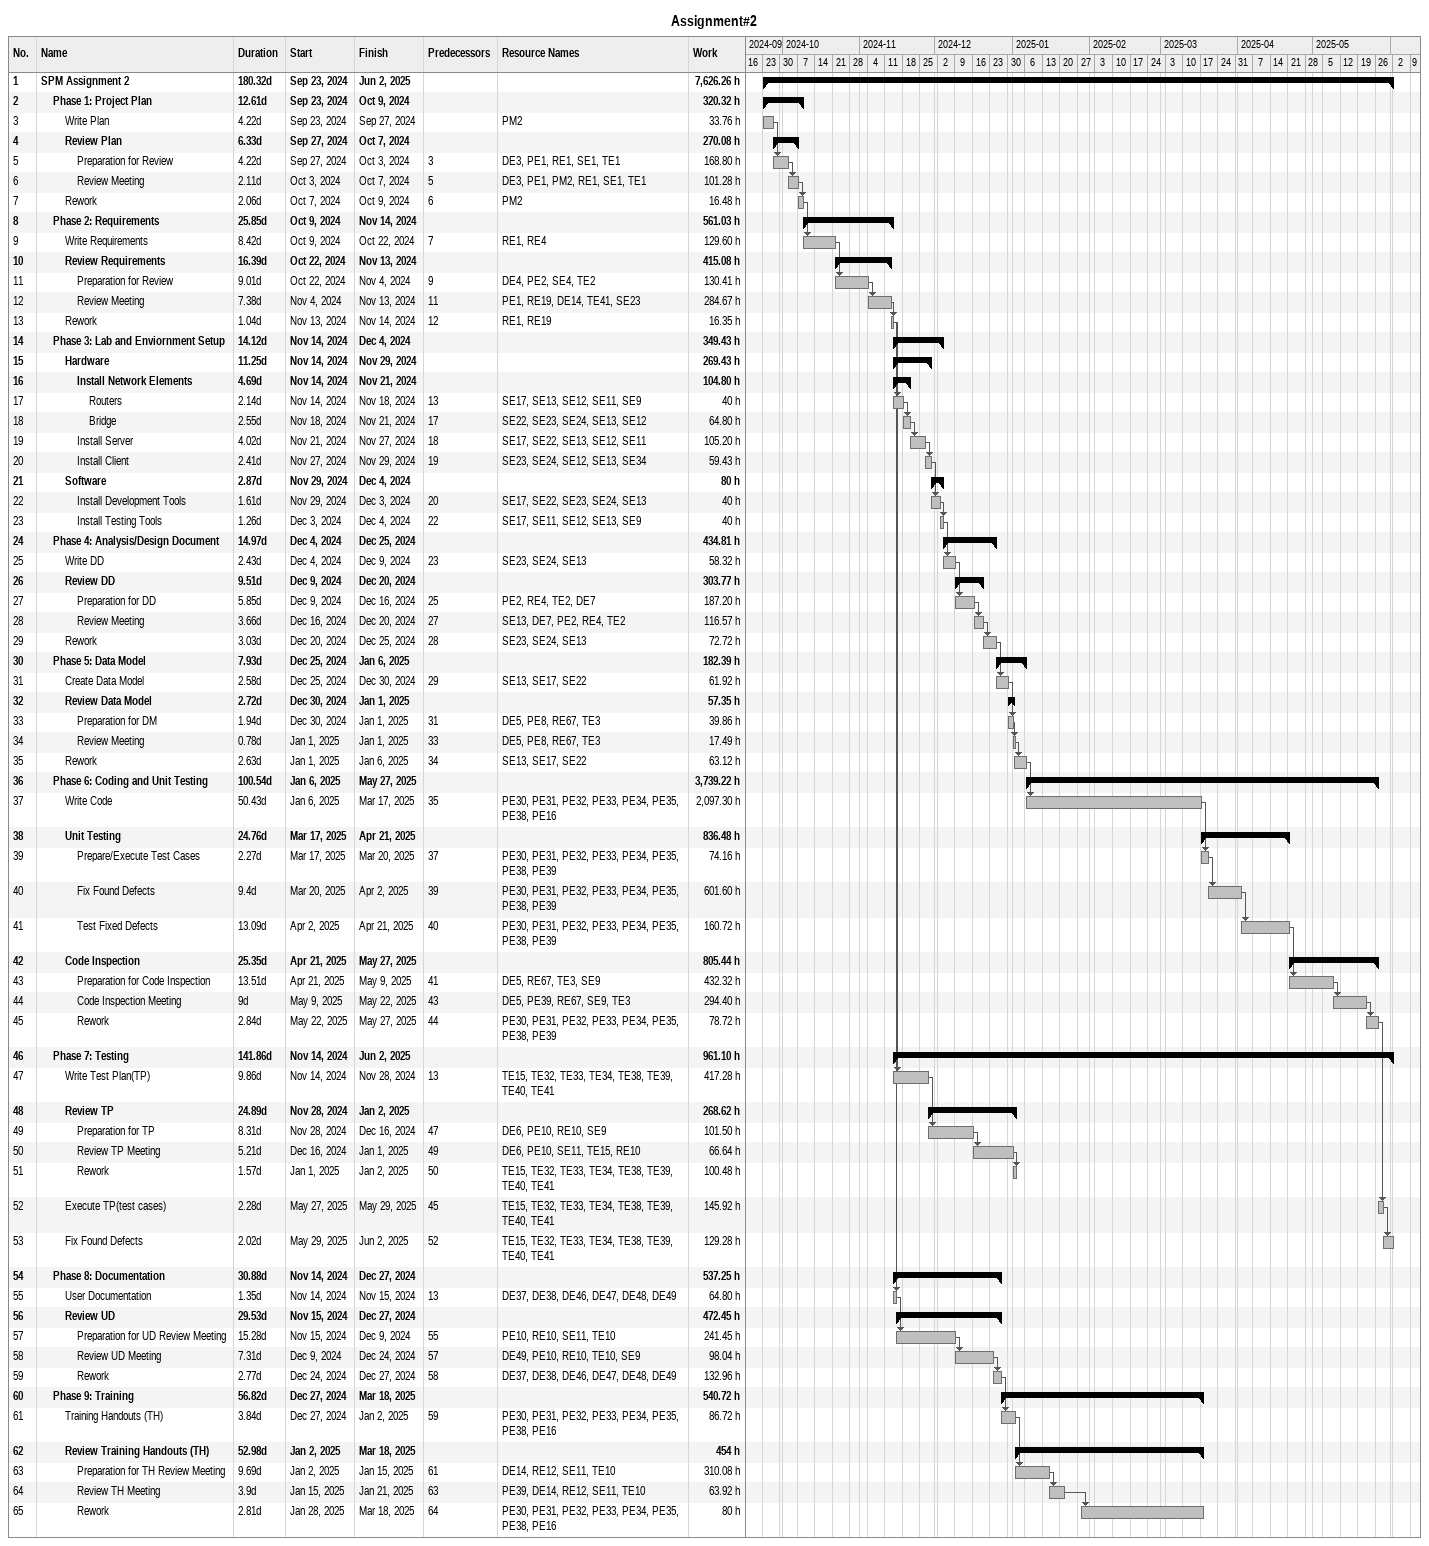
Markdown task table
Assignment#2

| ID | Level | Task | Duration | Start | Finish | Predecessors | Resources | Work (h) |
|---|---|---|---|---|---|---|---|---|
| 1 | 1 | **SPM Assignment 2** | 180.32d | 2024-09-23 | 2025-06-02 |  |  | 7626.26 |
| 2 | 2 | **Phase 1: Project Plan** | 12.61d | 2024-09-23 | 2024-10-09 |  |  | 320.32 |
| 3 | 3 | Write Plan | 4.22d | 2024-09-23 | 2024-09-27 |  | PM2 | 33.76 |
| 4 | 3 | **Review Plan** | 6.33d | 2024-09-27 | 2024-10-07 |  |  | 270.08 |
| 5 | 4 | Preparation for Review | 4.22d | 2024-09-27 | 2024-10-03 | 3 | DE3, PE1, RE1, SE1, TE1 | 168.80 |
| 6 | 4 | Review Meeting | 2.11d | 2024-10-03 | 2024-10-07 | 5 | DE3, PE1, PM2, RE1, SE1, TE1 | 101.28 |
| 7 | 3 | Rework | 2.06d | 2024-10-07 | 2024-10-09 | 6 | PM2 | 16.48 |
| 8 | 2 | **Phase 2: Requirements** | 25.85d | 2024-10-09 | 2024-11-14 |  |  | 561.03 |
| 9 | 3 | Write Requirements | 8.42d | 2024-10-09 | 2024-10-22 | 7 | RE1, RE4 | 129.60 |
| 10 | 3 | **Review Requirements** | 16.39d | 2024-10-22 | 2024-11-13 |  |  | 415.08 |
| 11 | 4 | Preparation for Review | 9.01d | 2024-10-22 | 2024-11-04 | 9 | DE4, PE2, SE4, TE2 | 130.41 |
| 12 | 4 | Review Meeting | 7.38d | 2024-11-04 | 2024-11-13 | 11 | PE1, RE19, DE14, TE41, SE23 | 284.67 |
| 13 | 3 | Rework | 1.04d | 2024-11-13 | 2024-11-14 | 12 | RE1, RE19 | 16.35 |
| 14 | 2 | **Phase 3: Lab and Enviornment Setup** | 14.12d | 2024-11-14 | 2024-12-04 |  |  | 349.43 |
| 15 | 3 | **Hardware** | 11.25d | 2024-11-14 | 2024-11-29 |  |  | 269.43 |
| 16 | 4 | **Install Network Elements** | 4.69d | 2024-11-14 | 2024-11-21 |  |  | 104.80 |
| 17 | 5 | Routers | 2.14d | 2024-11-14 | 2024-11-18 | 13 | SE17, SE13, SE12, SE11, SE9 | 40 |
| 18 | 5 | Bridge | 2.55d | 2024-11-18 | 2024-11-21 | 17 | SE22, SE23, SE24, SE13, SE12 | 64.80 |
| 19 | 4 | Install Server | 4.02d | 2024-11-21 | 2024-11-27 | 18 | SE17, SE22, SE13, SE12, SE11 | 105.20 |
| 20 | 4 | Install Client | 2.41d | 2024-11-27 | 2024-11-29 | 19 | SE23, SE24, SE12, SE13, SE34 | 59.43 |
| 21 | 3 | **Software** | 2.87d | 2024-11-29 | 2024-12-04 |  |  | 80 |
| 22 | 4 | Install Development Tools | 1.61d | 2024-11-29 | 2024-12-03 | 20 | SE17, SE22, SE23, SE24, SE13 | 40 |
| 23 | 4 | Install Testing Tools | 1.26d | 2024-12-03 | 2024-12-04 | 22 | SE17, SE11, SE12, SE13, SE9 | 40 |
| 24 | 2 | **Phase 4: Analysis/Design Document** | 14.97d | 2024-12-04 | 2024-12-25 |  |  | 434.81 |
| 25 | 3 | Write DD | 2.43d | 2024-12-04 | 2024-12-09 | 23 | SE23, SE24, SE13 | 58.32 |
| 26 | 3 | **Review DD** | 9.51d | 2024-12-09 | 2024-12-20 |  |  | 303.77 |
| 27 | 4 | Preparation for DD | 5.85d | 2024-12-09 | 2024-12-16 | 25 | PE2, RE4, TE2, DE7 | 187.20 |
| 28 | 4 | Review Meeting | 3.66d | 2024-12-16 | 2024-12-20 | 27 | SE13, DE7, PE2, RE4, TE2 | 116.57 |
| 29 | 3 | Rework | 3.03d | 2024-12-20 | 2024-12-25 | 28 | SE23, SE24, SE13 | 72.72 |
| 30 | 2 | **Phase 5: Data Model** | 7.93d | 2024-12-25 | 2025-01-06 |  |  | 182.39 |
| 31 | 3 | Create Data Model | 2.58d | 2024-12-25 | 2024-12-30 | 29 | SE13, SE17, SE22 | 61.92 |
| 32 | 3 | **Review Data Model** | 2.72d | 2024-12-30 | 2025-01-01 |  |  | 57.35 |
| 33 | 4 | Preparation for DM | 1.94d | 2024-12-30 | 2025-01-01 | 31 | DE5, PE8, RE67, TE3 | 39.86 |
| 34 | 4 | Review Meeting | 0.78d | 2025-01-01 | 2025-01-01 | 33 | DE5, PE8, RE67, TE3 | 17.49 |
| 35 | 3 | Rework | 2.63d | 2025-01-01 | 2025-01-06 | 34 | SE13, SE17, SE22 | 63.12 |
| 36 | 2 | **Phase 6: Coding and Unit Testing** | 100.54d | 2025-01-06 | 2025-05-27 |  |  | 3739.22 |
| 37 | 3 | Write Code | 50.43d | 2025-01-06 | 2025-03-17 | 35 | PE30, PE31, PE32, PE33, PE34, PE35, PE38, PE16 | 2097.30 |
| 38 | 3 | **Unit Testing** | 24.76d | 2025-03-17 | 2025-04-21 |  |  | 836.48 |
| 39 | 4 | Prepare/Execute Test Cases | 2.27d | 2025-03-17 | 2025-03-20 | 37 | PE30, PE31, PE32, PE33, PE34, PE35, PE38, PE39 | 74.16 |
| 40 | 4 | Fix Found Defects | 9.4d | 2025-03-20 | 2025-04-02 | 39 | PE30, PE31, PE32, PE33, PE34, PE35, PE38, PE39 | 601.60 |
| 41 | 4 | Test Fixed Defects | 13.09d | 2025-04-02 | 2025-04-21 | 40 | PE30, PE31, PE32, PE33, PE34, PE35, PE38, PE39 | 160.72 |
| 42 | 3 | **Code Inspection** | 25.35d | 2025-04-21 | 2025-05-27 |  |  | 805.44 |
| 43 | 4 | Preparation for Code Inspection | 13.51d | 2025-04-21 | 2025-05-09 | 41 | DE5, RE67, TE3, SE9 | 432.32 |
| 44 | 4 | Code Inspection Meeting | 9d | 2025-05-09 | 2025-05-22 | 43 | DE5, PE39, RE67, SE9, TE3 | 294.40 |
| 45 | 4 | Rework | 2.84d | 2025-05-22 | 2025-05-27 | 44 | PE30, PE31, PE32, PE33, PE34, PE35, PE38, PE39 | 78.72 |
| 46 | 2 | **Phase 7: Testing** | 141.86d | 2024-11-14 | 2025-06-02 |  |  | 961.10 |
| 47 | 3 | Write Test Plan(TP) | 9.86d | 2024-11-14 | 2024-11-28 | 13 | TE15, TE32, TE33, TE34, TE38, TE39, TE40, TE41 | 417.28 |
| 48 | 3 | **Review TP** | 24.89d | 2024-11-28 | 2025-01-02 |  |  | 268.62 |
| 49 | 4 | Preparation for TP | 8.31d | 2024-11-28 | 2024-12-16 | 47 | DE6, PE10, RE10, SE9 | 101.50 |
| 50 | 4 | Review TP Meeting | 5.21d | 2024-12-16 | 2025-01-01 | 49 | DE6, PE10, SE11, TE15, RE10 | 66.64 |
| 51 | 4 | Rework | 1.57d | 2025-01-01 | 2025-01-02 | 50 | TE15, TE32, TE33, TE34, TE38, TE39, TE40, TE41 | 100.48 |
| 52 | 3 | Execute TP(test cases) | 2.28d | 2025-05-27 | 2025-05-29 | 45 | TE15, TE32, TE33, TE34, TE38, TE39, TE40, TE41 | 145.92 |
| 53 | 3 | Fix Found Defects | 2.02d | 2025-05-29 | 2025-06-02 | 52 | TE15, TE32, TE33, TE34, TE38, TE39, TE40, TE41 | 129.28 |
| 54 | 2 | **Phase 8: Documentation** | 30.88d | 2024-11-14 | 2024-12-27 |  |  | 537.25 |
| 55 | 3 | User Documentation | 1.35d | 2024-11-14 | 2024-11-15 | 13 | DE37, DE38, DE46, DE47, DE48, DE49 | 64.80 |
| 56 | 3 | **Review UD** | 29.53d | 2024-11-15 | 2024-12-27 |  |  | 472.45 |
| 57 | 4 | Preparation for UD Review Meeting | 15.28d | 2024-11-15 | 2024-12-09 | 55 | PE10, RE10, SE11, TE10 | 241.45 |
| 58 | 4 | Review UD Meeting | 7.31d | 2024-12-09 | 2024-12-24 | 57 | DE49, PE10, RE10, TE10, SE9 | 98.04 |
| 59 | 4 | Rework | 2.77d | 2024-12-24 | 2024-12-27 | 58 | DE37, DE38, DE46, DE47, DE48, DE49 | 132.96 |
| 60 | 2 | **Phase 9: Training** | 56.82d | 2024-12-27 | 2025-03-18 |  |  | 540.72 |
| 61 | 3 | Training Handouts (TH) | 3.84d | 2024-12-27 | 2025-01-02 | 59 | PE30, PE31, PE32, PE33, PE34, PE35, PE38, PE16 | 86.72 |
| 62 | 3 | **Review Training Handouts (TH)** | 52.98d | 2025-01-02 | 2025-03-18 |  |  | 454 |
| 63 | 4 | Preparation for TH Review Meeting | 9.69d | 2025-01-02 | 2025-01-15 | 61 | DE14, RE12, SE11, TE10 | 310.08 |
| 64 | 4 | Review TH Meeting | 3.9d | 2025-01-15 | 2025-01-21 | 63 | PE39, DE14, RE12, SE11, TE10 | 63.92 |
| 65 | 4 | Rework | 2.81d | 2025-01-28 | 2025-03-18 | 64 | PE30, PE31, PE32, PE33, PE34, PE35, PE38, PE16 | 80 |
